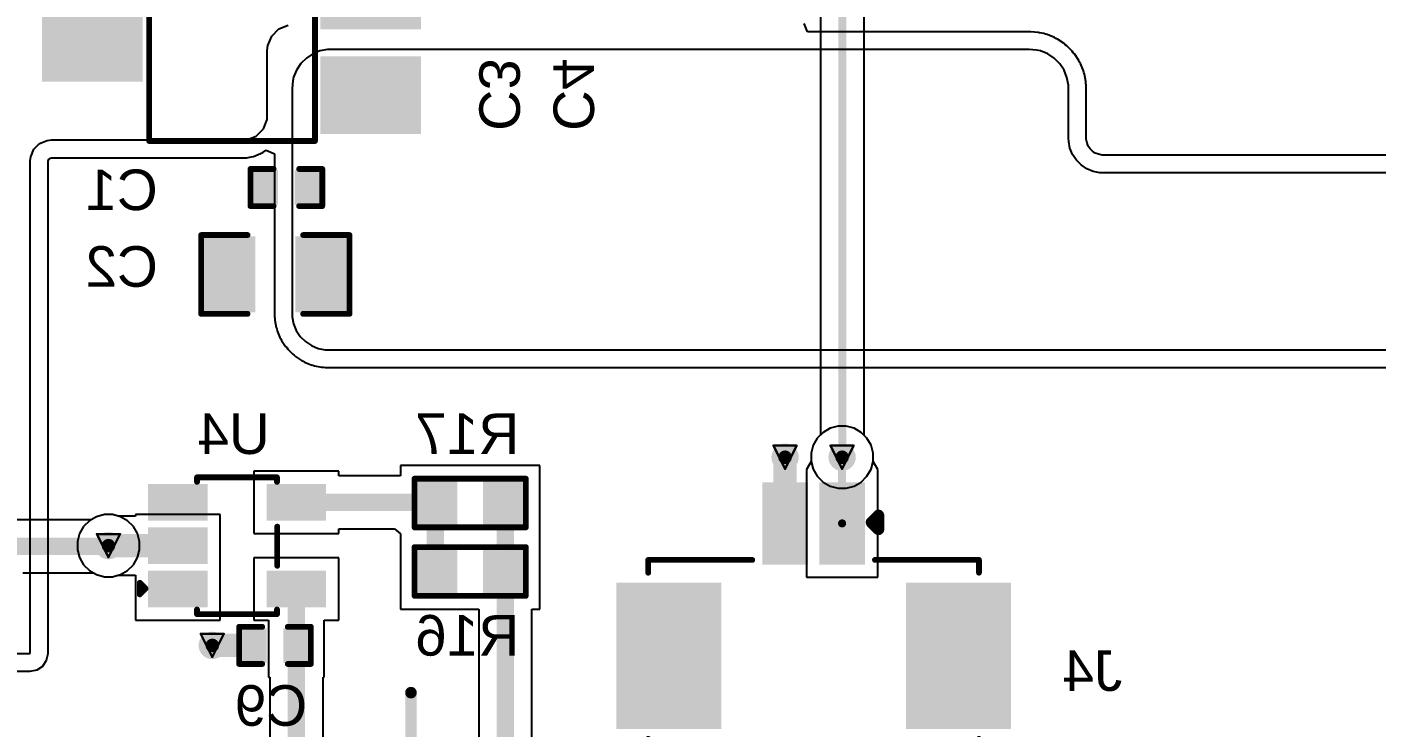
# Model space of a CAD drawing. Header units: inches. Extents: x -18 to 217, y -14 to 159.
# Drawn here: x 27.39 to 56.96, y 45.71 to 61.05 of the extents above; entities that cross this region are included whole.
import ezdxf

# ---------------------------------------------------------------- set-up
doc = ezdxf.new("R2010")
doc.units = ezdxf.units.IN
for name, color, linetype in [('Bottom Layer', 5, 'Continuous'), ('Bottom Overlay', 54, 'Continuous'), ('Bottom Paste', 16, 'Continuous'), ('Bottom Solder', 6, 'Continuous'), ('Dimension', 6, 'Continuous'), ('Drill Drawing', 1, 'Continuous'), ('Top Layer', 1, 'Continuous'), ('Via Holes', 16, 'Continuous')]:
    doc.layers.add(name, color=color, linetype=linetype)
doc.styles.add('Arial', font='', dxfattribs={"height": 0.2})
doc.styles.get('Arial').set_extended_font_data('Arial')

# ---------------------------------------------------------------- blocks, each defined once
blk = doc.blocks.new('0532610271_B_28')
at = {"layer": 'Bottom Layer'}
for points in [[(-4.2249979, 2.94999918), (-2.12499702, 2.94999918), (-2.12499702, -0.0499999), (-4.2249979, -0.0499999)], [(2.1250021, 2.94999918), (4.22500298, 2.94999918), (4.22500298, -0.0499999), (2.1250021, -0.0499999)], [(-1.02499795, -0.64999997), (-0.22499701, -0.64999997), (-0.22499701, -2.24999931), (-1.02499795, -2.24999931)], [(0.22500209, -0.64999997), (1.02500303, -0.64999997), (1.02500303, -2.24999931), (0.22500209, -2.24999931)]]:
    blk.add_hatch(color=5, dxfattribs=at).paths.add_polyline_path(points)
at = {"layer": 'Bottom Paste'}
for points in [[(-4.2249979, 2.94999918), (-2.12499702, 2.94999918), (-2.12499702, -0.0499999), (-4.2249979, -0.0499999)], [(2.1250021, 2.94999918), (4.22500298, 2.94999918), (4.22500298, -0.0499999), (2.1250021, -0.0499999)], [(-1.02499795, -0.64999997), (-0.22499701, -0.64999997), (-0.22499701, -2.24999931), (-1.02499795, -2.24999931)], [(0.22500209, -0.64999997), (1.02500303, -0.64999997), (1.02500303, -2.24999931), (0.22500209, -2.24999931)]]:
    blk.add_hatch(color=16, dxfattribs=at).paths.add_polyline_path(points)
at = {"layer": 'Bottom Solder'}
for points in [[(-4.326597899999999, 3.05159918), (-2.02339702, 3.05159918), (-2.02339702, -0.1515999), (-4.326597899999999, -0.1515999)], [(2.0234021, 3.05159918), (4.32660298, 3.05159918), (4.32660298, -0.1515999), (2.0234021, -0.1515999)], [(-1.12659795, -0.54839997), (-0.12339701, -0.54839997), (-0.12339701, -2.35159931), (-1.12659795, -2.35159931)], [(0.12340209, -0.54839997), (1.12660303, -0.54839997), (1.12660303, -2.35159931), (0.12340209, -2.35159931)]]:
    blk.add_hatch(color=6, dxfattribs=at).paths.add_polyline_path(points)
at = {"layer": 'Bottom Overlay'}
for points, const_width in [([(-3.62499656, 3.55000052), (-3.62499656, 3.27000108)], 0.127), ([(3.62500164, 3.55000052), (-3.62499656, 3.55000052)], 0.127), ([(3.62500164, 3.55000052), (3.62500164, 3.27000108)], 0.127), ([(-3.62499656, -0.36999926), (-3.62499656, -0.6499986999999999)], 0.127), ([(-1.34499858, -0.6499986999999999), (-3.62499656, -0.6499986999999999)], 0.127), ([(3.62500164, -0.6499986999999999), (1.34500366, -0.6499986999999999)], 0.127), ([(3.62500164, -0.36999926), (3.62500164, -0.6499986999999999)], 0.127), ([(-1.4224, -1.3208), (-1.4224, -1.6256)], 0.254), ([(-1.27, -1.4732), (-1.4224, -1.3208)], 0.254), ([(-1.27, -1.4732), (-1.4224, -1.6256)], 0.254)]:
    blk.add_lwpolyline(points, dxfattribs=dict(at, const_width=const_width))
for points, const_width in [([(-3.65674656, 3.55000052, 1), (-3.593246559999999, 3.55000052, 1)], 0.0635), ([(-3.65674656, 3.55000052, 1), (-3.593246559999999, 3.55000052, 1)], 0.0635), ([(3.59325164, 3.55000052, 1), (3.65675164, 3.55000052, 1)], 0.0635), ([(3.59325164, 3.55000052, 1), (3.65675164, 3.55000052, 1)], 0.0635), ([(-3.65674656, 3.27000108, 1), (-3.593246559999999, 3.27000108, 1)], 0.0635), ([(3.59325164, 3.27000108, 1), (3.65675164, 3.27000108, 1)], 0.0635), ([(-3.65674656, -0.36999926, 1), (-3.593246559999999, -0.36999926, 1)], 0.0635), ([(-3.65674656, -0.6499986999999999, 1), (-3.593246559999999, -0.6499986999999999, 1)], 0.0635), ([(-3.65674656, -0.6499986999999999, 1), (-3.593246559999999, -0.6499986999999999, 1)], 0.0635), ([(-1.37674858, -0.6499986999999999, 1), (-1.31324858, -0.6499986999999999, 1)], 0.0635), ([(1.31325366, -0.6499986999999999, 1), (1.37675366, -0.6499986999999999, 1)], 0.0635), ([(3.59325164, -0.36999926, 1), (3.65675164, -0.36999926, 1)], 0.0635), ([(3.59325164, -0.6499986999999999, 1), (3.65675164, -0.6499986999999999, 1)], 0.0635), ([(3.59325164, -0.6499986999999999, 1), (3.65675164, -0.6499986999999999, 1)], 0.0635), ([(-1.4859, -1.3208, 1), (-1.3589, -1.3208, 1)], 0.127), ([(-1.4859, -1.3208, 1), (-1.3589, -1.3208, 1)], 0.127), ([(-1.3335, -1.4732, 1), (-1.2065, -1.4732, 1)], 0.127), ([(-1.3335, -1.4732, 1), (-1.2065, -1.4732, 1)], 0.127), ([(-1.4859, -1.6256, 1), (-1.3589, -1.6256, 1)], 0.127), ([(-1.4859, -1.6256, 1), (-1.3589, -1.6256, 1)], 0.127)]:
    blk.add_lwpolyline(points, format="xyb", close=True, dxfattribs=dict(at, const_width=const_width))
blk = doc.blocks.new('SOT_23_5_B_49')
at = {"layer": 'Bottom Layer'}
for points in [[(-1.85000011, 1.2499975), (-0.74999977, 1.2499975), (-0.74999977, 0.6499986999999999), (-1.85000011, 0.6499986999999999)], [(0.7500150099999999, 1.25000004), (1.85001535, 1.25000004), (1.85001535, 0.65000124), (0.7500150099999999, 0.65000124)], [(-1.84999503, 0.2999994), (-0.74999469, 0.2999994), (-0.74999469, -0.2999994), (-1.84999503, -0.2999994)], [(-1.84999503, -0.65000378), (-0.74999469, -0.65000378), (-0.74999469, -1.25000258), (-1.84999503, -1.25000258)], [(0.74999977, -0.65000378), (1.85000011, -0.65000378), (1.85000011, -1.25000258), (0.74999977, -1.25000258)]]:
    blk.add_hatch(color=5, dxfattribs=at).paths.add_polyline_path(points)
at = {"layer": 'Bottom Paste'}
for points in [[(-1.85000011, 1.2499975), (-0.74999977, 1.2499975), (-0.74999977, 0.6499986999999999), (-1.85000011, 0.6499986999999999)], [(0.7500150099999999, 1.25000004), (1.85001535, 1.25000004), (1.85001535, 0.65000124), (0.7500150099999999, 0.65000124)], [(-1.84999503, 0.2999994), (-0.74999469, 0.2999994), (-0.74999469, -0.2999994), (-1.84999503, -0.2999994)], [(-1.84999503, -0.65000378), (-0.74999469, -0.65000378), (-0.74999469, -1.25000258), (-1.84999503, -1.25000258)], [(0.74999977, -0.65000378), (1.85000011, -0.65000378), (1.85000011, -1.25000258), (0.74999977, -1.25000258)]]:
    blk.add_hatch(color=16, dxfattribs=at).paths.add_polyline_path(points)
at = {"layer": 'Bottom Solder'}
for points in [[(-1.95160011, 1.3515975), (-0.6483997699999999, 1.3515975), (-0.6483997699999999, 0.5483986999999999), (-1.95160011, 0.5483986999999999)], [(0.6484150099999999, 1.35160004), (1.95161535, 1.35160004), (1.95161535, 0.54840124), (0.6484150099999999, 0.54840124)], [(-1.95159503, 0.4015993999999999), (-0.6483946899999999, 0.4015993999999999), (-0.6483946899999999, -0.4015993999999999), (-1.95159503, -0.4015993999999999)], [(-1.95159503, -0.54840378), (-0.6483946899999999, -0.54840378), (-0.6483946899999999, -1.35160258), (-1.95159503, -1.35160258)], [(0.6483997699999999, -0.54840378), (1.95160011, -0.54840378), (1.95160011, -1.35160258), (0.6483997699999999, -1.35160258)]]:
    blk.add_hatch(color=6, dxfattribs=at).paths.add_polyline_path(points)
at = {"layer": 'Bottom Overlay', "const_width": 0.127}
for points in [[(-0.8790050999999999, 1.49859238), (0.8735974400000001, 1.4986)], [(-0.8790050999999999, 1.49859238), (-0.87899494, 1.39859258)], [(0.8735974400000001, 1.4986), (0.87360252, 1.39859766)], [(0.8800033199999999, 0.4179976399999999), (0.8800058599999999, -0.44001182)], [(-2.13359746, -1.06680762), (-2.13359238, -0.81280508)], [(-2.13359746, -1.06680762), (-2.00659492, -0.9397999999999999)], [(-2.13359238, -0.81280508), (-2.00659492, -0.9397999999999999)], [(-0.87900002, -1.49860762), (-0.87898986, -1.39860274)], [(-0.87900002, -1.49860762), (0.8735974400000001, -1.49861016)], [(0.8735974400000001, -1.49861016), (0.8736075999999999, -1.3986002)]]:
    blk.add_lwpolyline(points, dxfattribs=at)
at = {"layer": 'Bottom Overlay', "const_width": 0.0635}
for points in [[(-0.9107550999999999, 1.49859238, 1), (-0.8472550999999999, 1.49859238, 1)], [(-0.9107550999999999, 1.49859238, 1), (-0.8472550999999999, 1.49859238, 1)], [(0.84184744, 1.4986, 1), (0.9053474399999999, 1.4986, 1)], [(0.84184744, 1.4986, 1), (0.9053474399999999, 1.4986, 1)], [(-0.91074494, 1.39859258, 1), (-0.84724494, 1.39859258, 1)], [(0.84185252, 1.39859766, 1), (0.90535252, 1.39859766, 1)], [(0.8482533200000001, 0.4179976399999999, 1), (0.9117533199999999, 0.4179976399999999, 1)], [(0.84825586, -0.44001182, 1), (0.91175586, -0.44001182, 1)], [(-2.16534238, -0.81280508, 1), (-2.10184238, -0.81280508, 1)], [(-2.16534238, -0.81280508, 1), (-2.10184238, -0.81280508, 1)], [(-2.03834492, -0.9397999999999999, 1), (-1.97484492, -0.9397999999999999, 1)], [(-2.03834492, -0.9397999999999999, 1), (-1.97484492, -0.9397999999999999, 1)], [(-2.16534746, -1.06680762, 1), (-2.10184746, -1.06680762, 1)], [(-2.16534746, -1.06680762, 1), (-2.10184746, -1.06680762, 1)], [(-0.9107500199999999, -1.49860762, 1), (-0.8472500199999999, -1.49860762, 1)], [(-0.9107500199999999, -1.49860762, 1), (-0.8472500199999999, -1.49860762, 1)], [(-0.9107398600000001, -1.39860274, 1), (-0.84723986, -1.39860274, 1)], [(0.84184744, -1.49861016, 1), (0.9053474399999999, -1.49861016, 1)], [(0.84184744, -1.49861016, 1), (0.9053474399999999, -1.49861016, 1)], [(0.8418576, -1.3986002, 1), (0.9053576, -1.3986002, 1)]]:
    blk.add_lwpolyline(points, format="xyb", close=True, dxfattribs=at)
blk = doc.blocks.new('SOT__223_B_50')
at = {"layer": 'Bottom Layer'}
for points in [[(-3.04999771, 4.04999444), (-1.54999817, 4.04999444), (-1.54999817, 2.04999336), (-3.04999771, 2.04999336)], [(-0.75000485, 4.05001476), (0.74999469, 4.05001476), (0.74999469, 2.05001368), (-0.75000485, 2.05001368)], [(1.55000071, 4.0500046), (3.05000025, 4.0500046), (3.05000025, 2.05000352), (1.55000071, 2.05000352)], [(-1.90000255, -2.04999336), (1.89999747, -2.04999336), (1.89999747, -4.04999444), (-1.90000255, -4.04999444)]]:
    blk.add_hatch(color=5, dxfattribs=at).paths.add_polyline_path(points)
at = {"layer": 'Bottom Paste'}
for points in [[(-3.04999771, 4.04999444), (-1.54999817, 4.04999444), (-1.54999817, 2.04999336), (-3.04999771, 2.04999336)], [(-0.75000485, 4.05001476), (0.74999469, 4.05001476), (0.74999469, 2.05001368), (-0.75000485, 2.05001368)], [(1.55000071, 4.0500046), (3.05000025, 4.0500046), (3.05000025, 2.05000352), (1.55000071, 2.05000352)], [(-1.90000255, -2.04999336), (1.89999747, -2.04999336), (1.89999747, -4.04999444), (-1.90000255, -4.04999444)]]:
    blk.add_hatch(color=16, dxfattribs=at).paths.add_polyline_path(points)
at = {"layer": 'Bottom Solder'}
for points in [[(-3.15159771, 4.151594439999999), (-1.44839817, 4.151594439999999), (-1.44839817, 1.94839336), (-3.15159771, 1.94839336)], [(-0.85160485, 4.151614759999999), (0.8515946899999999, 4.151614759999999), (0.8515946899999999, 1.94841368), (-0.85160485, 1.94841368)], [(1.44840071, 4.1516046), (3.15160025, 4.1516046), (3.15160025, 1.94840352), (1.44840071, 1.94840352)], [(-2.00160255, -1.94839336), (2.00159747, -1.94839336), (2.00159747, -4.151594439999999), (-2.00160255, -4.151594439999999)]]:
    blk.add_hatch(color=6, dxfattribs=at).paths.add_polyline_path(points)
at = {"layer": 'Bottom Overlay'}
for points, const_width in [([(-3.35281778, 2.94639492), (-3.35280254, 3.20039238)], 0.1999996), ([(-3.22581016, 3.0734), (-3.35280254, 3.20039238)], 0.1999996), ([(-3.35281778, 2.94639492), (-3.22581016, 3.0734)], 0.1999996), ([(-3.30200508, -1.80340254), (-3.30200254, 1.82880254)], 0.127), ([(3.30199492, 1.82879492), (-3.30200254, 1.82880254)], 0.127), ([(3.302, -1.8034), (3.30199492, 1.82879492)], 0.127), ([(-3.30200508, -1.80340254), (3.302, -1.8034)], 0.127)]:
    blk.add_lwpolyline(points, dxfattribs=dict(at, const_width=const_width))
for points, const_width in [([(-3.402802439999999, 3.20039238, 1), (-3.30280264, 3.20039238, 1)], 0.0999998), ([(-3.402802439999999, 3.20039238, 1), (-3.30280264, 3.20039238, 1)], 0.0999998), ([(-3.40281768, 2.94639492, 1), (-3.30281788, 2.94639492, 1)], 0.0999998), ([(-3.40281768, 2.94639492, 1), (-3.30281788, 2.94639492, 1)], 0.0999998), ([(-3.27581006, 3.0734, 1), (-3.17581026, 3.0734, 1)], 0.0999998), ([(-3.27581006, 3.0734, 1), (-3.17581026, 3.0734, 1)], 0.0999998), ([(-3.33375254, 1.82880254, 1), (-3.27025254, 1.82880254, 1)], 0.0635), ([(-3.33375254, 1.82880254, 1), (-3.27025254, 1.82880254, 1)], 0.0635), ([(3.27024492, 1.82879492, 1), (3.33374492, 1.82879492, 1)], 0.0635), ([(3.27024492, 1.82879492, 1), (3.33374492, 1.82879492, 1)], 0.0635), ([(-3.33375508, -1.80340254, 1), (-3.27025508, -1.80340254, 1)], 0.0635), ([(-3.33375508, -1.80340254, 1), (-3.27025508, -1.80340254, 1)], 0.0635), ([(3.27025, -1.8034, 1), (3.33375, -1.8034, 1)], 0.0635), ([(3.27025, -1.8034, 1), (3.33375, -1.8034, 1)], 0.0635)]:
    blk.add_lwpolyline(points, format="xyb", close=True, dxfattribs=dict(at, const_width=const_width))
blk = doc.blocks.new('R___0603_B_54')
at = {"layer": 'Bottom Layer'}
for points in [[(-1.14299492, -0.4445), (-1.14299492, 0.4445), (-0.38099492, 0.4445), (-0.38099492, -0.4445)], [(0.38100254, -0.4445), (0.38100254, 0.4445), (1.14300254, 0.4445), (1.14300254, -0.4445)]]:
    blk.add_hatch(color=5, dxfattribs=at).paths.add_polyline_path(points)
at = {"layer": 'Bottom Paste'}
for points in [[(-1.14299492, -0.4445), (-1.14299492, 0.4445), (-0.38099492, 0.4445), (-0.38099492, -0.4445)], [(0.38100254, -0.4445), (0.38100254, 0.4445), (1.14300254, 0.4445), (1.14300254, -0.4445)]]:
    blk.add_hatch(color=16, dxfattribs=at).paths.add_polyline_path(points)
at = {"layer": 'Bottom Solder'}
for points in [[(-1.24459492, -0.5460999999999999), (-1.24459492, 0.5460999999999999), (-0.27939492, 0.5460999999999999), (-0.27939492, -0.5460999999999999)], [(0.27940254, -0.5460999999999999), (0.27940254, 0.5460999999999999), (1.24460254, 0.5460999999999999), (1.24460254, -0.5460999999999999)]]:
    blk.add_hatch(color=6, dxfattribs=at).paths.add_polyline_path(points)
at = {"layer": 'Bottom Overlay', "const_width": 0.127}
for points in [[(-1.21920254, 0.5333974599999999), (1.2192, 0.53340254)], [(-1.21920254, 0.5333974599999999), (-1.21919238, -0.5334)], [(1.2192, 0.53340254), (1.21920254, -0.53340254)], [(-1.21919238, -0.5334), (1.21920254, -0.53340254)]]:
    blk.add_lwpolyline(points, dxfattribs=at)
at = {"layer": 'Bottom Overlay', "const_width": 0.0635}
for points in [[(-1.25095254, 0.5333974599999999, 1), (-1.18745254, 0.5333974599999999, 1)], [(-1.25095254, 0.5333974599999999, 1), (-1.18745254, 0.5333974599999999, 1)], [(1.18745, 0.53340254, 1), (1.25095, 0.53340254, 1)], [(1.18745, 0.53340254, 1), (1.25095, 0.53340254, 1)], [(-1.25094238, -0.5334, 1), (-1.18744238, -0.5334, 1)], [(-1.25094238, -0.5334, 1), (-1.18744238, -0.5334, 1)], [(1.18745254, -0.53340254, 1), (1.25095254, -0.53340254, 1)], [(1.18745254, -0.53340254, 1), (1.25095254, -0.53340254, 1)]]:
    blk.add_lwpolyline(points, format="xyb", close=True, dxfattribs=at)
blk = doc.blocks.new('R___0603_B_55')
at = {"layer": 'Bottom Layer'}
for points in [[(-1.143, -0.4445), (-1.143, 0.4445), (-0.3809999999999999, 0.4445), (-0.3809999999999999, -0.4445)], [(0.38100254, -0.44450254), (0.38100254, 0.44449746), (1.14300254, 0.44449746), (1.14300254, -0.44450254)]]:
    blk.add_hatch(color=5, dxfattribs=at).paths.add_polyline_path(points)
at = {"layer": 'Bottom Paste'}
for points in [[(-1.143, -0.4445), (-1.143, 0.4445), (-0.3809999999999999, 0.4445), (-0.3809999999999999, -0.4445)], [(0.38100254, -0.44450254), (0.38100254, 0.44449746), (1.14300254, 0.44449746), (1.14300254, -0.44450254)]]:
    blk.add_hatch(color=16, dxfattribs=at).paths.add_polyline_path(points)
at = {"layer": 'Bottom Solder'}
for points in [[(-1.2446, -0.5460999999999999), (-1.2446, 0.5460999999999999), (-0.2794, 0.5460999999999999), (-0.2794, -0.5460999999999999)], [(0.27940254, -0.54610254), (0.27940254, 0.5460974599999999), (1.24460254, 0.5460974599999999), (1.24460254, -0.54610254)]]:
    blk.add_hatch(color=6, dxfattribs=at).paths.add_polyline_path(points)
at = {"layer": 'Bottom Overlay', "const_width": 0.127}
for points in [[(-1.21919492, 0.53340508), (1.21920254, 0.5333974599999999)], [(-1.21919492, -0.53340254), (-1.21919492, 0.53340508)], [(1.21920254, -0.53340254), (1.21920254, 0.5333974599999999)], [(-1.21919492, -0.53340254), (1.21920254, -0.53340254)]]:
    blk.add_lwpolyline(points, dxfattribs=at)
at = {"layer": 'Bottom Overlay', "const_width": 0.0635}
for points in [[(-1.25094492, 0.53340508, 1), (-1.18744492, 0.53340508, 1)], [(-1.25094492, 0.53340508, 1), (-1.18744492, 0.53340508, 1)], [(1.18745254, 0.5333974599999999, 1), (1.25095254, 0.5333974599999999, 1)], [(1.18745254, 0.5333974599999999, 1), (1.25095254, 0.5333974599999999, 1)], [(-1.25094492, -0.53340254, 1), (-1.18744492, -0.53340254, 1)], [(-1.25094492, -0.53340254, 1), (-1.18744492, -0.53340254, 1)], [(1.18745254, -0.53340254, 1), (1.25095254, -0.53340254, 1)], [(1.18745254, -0.53340254, 1), (1.25095254, -0.53340254, 1)]]:
    blk.add_lwpolyline(points, format="xyb", close=True, dxfattribs=at)
blk = doc.blocks.new('C___0402_B_85')
at = {"layer": 'Bottom Layer'}
for points in [[(-0.2412949199999999, 0.3175126999999999), (-0.2412949200000001, -0.3174873), (-0.69849492, -0.3174872999999999), (-0.69849492, 0.3175127)], [(0.69849492, 0.3175177799999999), (0.69849492, -0.31748222), (0.2412949199999999, -0.3174822199999999), (0.2412949200000001, 0.31751778)]]:
    blk.add_hatch(color=5, dxfattribs=at).paths.add_polyline_path(points)
at = {"layer": 'Bottom Paste'}
for points in [[(-0.2412949199999999, 0.3175126999999999), (-0.2412949200000001, -0.3174873), (-0.69849492, -0.3174872999999999), (-0.69849492, 0.3175127)], [(0.69849492, 0.3175177799999999), (0.69849492, -0.31748222), (0.2412949199999999, -0.3174822199999999), (0.2412949200000001, 0.31751778)]]:
    blk.add_hatch(color=16, dxfattribs=at).paths.add_polyline_path(points)
at = {"layer": 'Bottom Solder'}
for points in [[(-0.1812950399999999, 0.3775125799999999), (-0.18129504, -0.3774871800000001), (-0.7584947999999999, -0.3774871799999999), (-0.7584947999999999, 0.37751258)], [(0.7584947999999999, 0.3775176599999999), (0.7584947999999999, -0.3774821), (0.1812950399999999, -0.3774820999999999), (0.18129504, 0.3775176600000001)]]:
    blk.add_hatch(color=6, dxfattribs=at).paths.add_polyline_path(points)
at = {"layer": 'Bottom Overlay', "const_width": 0.127}
for points in [[(-0.78740762, 0.4064076199999999), (-0.27941524, 0.40641524)], [(-0.78740762, -0.4063873), (-0.78740762, 0.4064076199999999)], [(0.27940762, 0.4064076199999999), (0.78739746, 0.40641016)], [(0.78737968, -0.40639746), (0.78739746, 0.40641016)], [(-0.78740762, -0.4063873), (-0.27941016, -0.40639746)], [(0.27938984, -0.40638476), (0.78737968, -0.40639746)]]:
    blk.add_lwpolyline(points, dxfattribs=at)
at = {"layer": 'Bottom Overlay', "const_width": 0.0635}
for points in [[(-0.81915762, 0.4064076199999999, 1), (-0.7556576199999999, 0.4064076199999999, 1)], [(-0.81915762, 0.4064076199999999, 1), (-0.7556576199999999, 0.4064076199999999, 1)], [(-0.31116524, 0.40641524, 1), (-0.24766524, 0.40641524, 1)], [(0.24765762, 0.4064076199999999, 1), (0.31115762, 0.4064076199999999, 1)], [(0.7556474599999999, 0.40641016, 1), (0.8191474599999999, 0.40641016, 1)], [(0.7556474599999999, 0.40641016, 1), (0.8191474599999999, 0.40641016, 1)], [(-0.81915762, -0.4063873, 1), (-0.7556576199999999, -0.4063873, 1)], [(-0.81915762, -0.4063873, 1), (-0.7556576199999999, -0.4063873, 1)], [(-0.31116016, -0.40639746, 1), (-0.24766016, -0.40639746, 1)], [(0.24763984, -0.40638476, 1), (0.3111398399999999, -0.40638476, 1)], [(0.75562968, -0.40639746, 1), (0.81912968, -0.40639746, 1)], [(0.75562968, -0.40639746, 1), (0.81912968, -0.40639746, 1)]]:
    blk.add_lwpolyline(points, format="xyb", close=True, dxfattribs=at)
blk = doc.blocks.new('C___0805_B_92')
at = {"layer": 'Bottom Layer'}
for points in [[(-1.52402794, 0.76201016), (-0.50802794, 0.76201016), (-0.50802794, -0.76198984), (-1.52402794, -0.76198984)], [(0.50799492, 0.7619999999999999), (1.52399492, 0.7619999999999999), (1.52399492, -0.7619999999999999), (0.50799492, -0.7619999999999999)]]:
    blk.add_hatch(color=5, dxfattribs=at).paths.add_polyline_path(points)
at = {"layer": 'Bottom Paste'}
for points in [[(-1.52402794, 0.76201016), (-0.50802794, 0.76201016), (-0.50802794, -0.76198984), (-1.52402794, -0.76198984)], [(0.50799492, 0.7619999999999999), (1.52399492, 0.7619999999999999), (1.52399492, -0.7619999999999999), (0.50799492, -0.7619999999999999)]]:
    blk.add_hatch(color=16, dxfattribs=at).paths.add_polyline_path(points)
at = {"layer": 'Bottom Solder'}
for points in [[(-1.5940278, 0.83201002), (-0.4380280799999999, 0.83201002), (-0.4380280799999999, -0.8319896999999999), (-1.5940278, -0.8319896999999999)], [(0.4379950599999999, 0.8319998599999999), (1.59399478, 0.8319998599999999), (1.59399478, -0.8319998599999999), (0.4379950599999999, -0.8319998599999999)]]:
    blk.add_hatch(color=6, dxfattribs=at).paths.add_polyline_path(points)
at = {"layer": 'Bottom Overlay', "const_width": 0.127}
for points in [[(-1.62560762, -0.8636), (-1.62560254, 0.86360508)], [(-1.62560254, 0.86360508), (-0.6096025399999999, 0.8636025399999999)], [(0.60958222, 0.8636025399999999), (1.62558984, 0.8635898399999999)], [(1.62558222, -0.86361778), (1.62558984, 0.8635898399999999)], [(-1.62560762, -0.8636), (-0.6096254, -0.8635822200000001)], [(0.6095898399999999, -0.8636101599999999), (1.62558222, -0.86361778)]]:
    blk.add_lwpolyline(points, dxfattribs=at)
at = {"layer": 'Bottom Overlay', "const_width": 0.0635}
for points in [[(-1.65735254, 0.86360508, 1), (-1.59385254, 0.86360508, 1)], [(-1.65735254, 0.86360508, 1), (-1.59385254, 0.86360508, 1)], [(-0.64135254, 0.8636025399999999, 1), (-0.57785254, 0.8636025399999999, 1)], [(0.57783222, 0.8636025399999999, 1), (0.6413322199999999, 0.8636025399999999, 1)], [(1.59383984, 0.8635898399999999, 1), (1.65733984, 0.8635898399999999, 1)], [(1.59383984, 0.8635898399999999, 1), (1.65733984, 0.8635898399999999, 1)], [(-1.65735762, -0.8636, 1), (-1.59385762, -0.8636, 1)], [(-1.65735762, -0.8636, 1), (-1.59385762, -0.8636, 1)], [(-0.6413753999999999, -0.8635822200000001, 1), (-0.5778753999999999, -0.8635822200000001, 1)], [(0.5778398399999999, -0.8636101599999999, 1), (0.64133984, -0.8636101599999999, 1)], [(1.59383222, -0.86361778, 1), (1.65733222, -0.86361778, 1)], [(1.59383222, -0.86361778, 1), (1.65733222, -0.86361778, 1)]]:
    blk.add_lwpolyline(points, format="xyb", close=True, dxfattribs=at)
blk = doc.blocks.new('C___0402_B_93')
at = {"layer": 'Bottom Layer'}
for points in [[(-0.2413203199999999, 0.3175126999999999), (-0.2413203200000001, -0.3174873), (-0.69852032, -0.3174872999999999), (-0.69852032, 0.3175127)], [(0.6984872999999999, 0.3175025399999999), (0.6984872999999999, -0.31749746), (0.2412872999999999, -0.31749746), (0.2412873000000001, 0.3175025400000001)]]:
    blk.add_hatch(color=5, dxfattribs=at).paths.add_polyline_path(points)
at = {"layer": 'Bottom Paste'}
for points in [[(-0.2413203199999999, 0.3175126999999999), (-0.2413203200000001, -0.3174873), (-0.69852032, -0.3174872999999999), (-0.69852032, 0.3175127)], [(0.6984872999999999, 0.3175025399999999), (0.6984872999999999, -0.31749746), (0.2412872999999999, -0.31749746), (0.2412873000000001, 0.3175025400000001)]]:
    blk.add_hatch(color=16, dxfattribs=at).paths.add_polyline_path(points)
at = {"layer": 'Bottom Solder'}
for points in [[(-0.1813204399999999, 0.3775125799999999), (-0.1813204400000001, -0.3774871800000001), (-0.7585202, -0.3774871799999999), (-0.7585202, 0.37751258)], [(0.75848718, 0.3775024199999999), (0.75848718, -0.3774973400000001), (0.1812874199999999, -0.3774973399999999), (0.1812874200000001, 0.3775024200000001)]]:
    blk.add_hatch(color=6, dxfattribs=at).paths.add_polyline_path(points)
at = {"layer": 'Bottom Overlay', "const_width": 0.127}
for points in [[(-0.78740762, 0.4064), (-0.2794127, 0.40641778)], [(-0.78740762, 0.4064), (-0.7874050799999999, -0.40639746)], [(0.2793873, 0.40640508), (0.78739492, 0.4064)], [(0.78739492, 0.4064), (0.78739746, -0.40639746)], [(-0.7874050799999999, -0.40639746), (-0.27940254, -0.4064)], [(0.2793746, -0.40641524), (0.78739746, -0.40639746)]]:
    blk.add_lwpolyline(points, dxfattribs=at)
at = {"layer": 'Bottom Overlay', "const_width": 0.0635}
for points in [[(-0.81915762, 0.4064, 1), (-0.7556576199999999, 0.4064, 1)], [(-0.81915762, 0.4064, 1), (-0.7556576199999999, 0.4064, 1)], [(-0.3111627, 0.40641778, 1), (-0.2476627, 0.40641778, 1)], [(0.2476373, 0.40640508, 1), (0.3111373, 0.40640508, 1)], [(0.7556449199999999, 0.4064, 1), (0.81914492, 0.4064, 1)], [(0.7556449199999999, 0.4064, 1), (0.81914492, 0.4064, 1)], [(-0.8191550799999999, -0.40639746, 1), (-0.75565508, -0.40639746, 1)], [(-0.8191550799999999, -0.40639746, 1), (-0.75565508, -0.40639746, 1)], [(-0.31115254, -0.4064, 1), (-0.24765254, -0.4064, 1)], [(0.2476246, -0.40641524, 1), (0.3111246, -0.40641524, 1)], [(0.7556474599999999, -0.40639746, 1), (0.8191474599999999, -0.40639746, 1)], [(0.7556474599999999, -0.40639746, 1), (0.8191474599999999, -0.40639746, 1)]]:
    blk.add_lwpolyline(points, format="xyb", close=True, dxfattribs=at)

msp = doc.modelspace()

# ---------------------------------------------------------------- hatches: boundary and pattern name
at = {"layer": 'Bottom Layer'}
h = msp.add_hatch(color=5, dxfattribs=at)
edge = h.paths.add_edge_path()
edge.add_arc((44.01100418, 51.62499962), 0.2999994, 0, 360)
h = msp.add_hatch(color=5, dxfattribs=at)
edge = h.paths.add_edge_path()
edge.add_arc((45.26099914, 51.62499962), 0.2999994, 0, 360)
h = msp.add_hatch(color=5, dxfattribs=at)
edge = h.paths.add_edge_path()
edge.add_arc((29.17965969999999, 49.68828772), 0.2999994, 0, 360)
h = msp.add_hatch(color=5, dxfattribs=at)
edge = h.paths.add_edge_path()
edge.add_arc((31.45467928, 47.50199033999999), 0.2999994, 0, 360)
at = {"layer": 'Top Layer'}
h = msp.add_hatch(color=1, dxfattribs=at)
edge = h.paths.add_edge_path()
edge.add_arc((44.01100418, 51.62499962), 0.2999994, 0, 360)
h = msp.add_hatch(color=1, dxfattribs=at)
edge = h.paths.add_edge_path()
edge.add_arc((45.26099914, 51.62499962), 0.2999994, 0, 360)
h = msp.add_hatch(color=1, dxfattribs=at)
edge = h.paths.add_edge_path()
edge.add_arc((29.17965969999999, 49.68828772), 0.2999994, 0, 360)
h = msp.add_hatch(color=1, dxfattribs=at)
edge = h.paths.add_edge_path()
edge.add_arc((31.45467928, 47.50199033999999), 0.2999994, 0, 360)
at = {"layer": 'Via Holes'}
h = msp.add_hatch(color=7, dxfattribs=at)
edge = h.paths.add_edge_path()
edge.add_arc((44.01100418, 51.62499962), 0.1499997, 0, 360)
h = msp.add_hatch(color=7, dxfattribs=at)
edge = h.paths.add_edge_path()
edge.add_arc((45.26099914, 51.62499962), 0.1499997, 0, 360)
h = msp.add_hatch(color=7, dxfattribs=at)
edge = h.paths.add_edge_path()
edge.add_arc((29.17965969999999, 49.68828772), 0.1499997, 0, 360)
h = msp.add_hatch(color=7, dxfattribs=at)
edge = h.paths.add_edge_path()
edge.add_arc((31.45467928, 47.50199033999999), 0.1499997, 0, 360)

# ---------------------------------------------------------------- linework, layer by layer
at = {"layer": 'Bottom Layer'}
for p, q in [((32.75714048, 60.85243354), (32.91450618, 61.00980686)), ((32.91450618, 61.00980686), (33.12012426, 61.0949629)), ((44.50016753999999, 60.9483668), (44.42652024, 61.12616933999999)), ((49.3580801, 60.9483668), (44.50016753999999, 60.9483668)), ((49.37645954, 60.94471174), (49.3580801, 60.9483668)), ((49.39510568, 60.94659896), (49.37645954, 60.94471174)), ((49.55958084, 60.93085095999999), (49.39510568, 60.94659896)), ((49.5785394, 60.92515628), (49.55958084, 60.93085095999999)), ((49.5983387, 60.92515628), (49.5785394, 60.92515628)), ((49.68643606, 60.90763282), (49.5983387, 60.92515628)), ((32.66105482, 60.53553298), (32.6719946, 60.64681292)), ((32.6719946, 60.64681292), (32.75714048, 60.85243354)), ((49.72178524, 60.89299225999999), (49.68643606, 60.90763282)), ((49.7593112, 60.8855272), (49.72178524, 60.89299225999999)), ((49.91689787999999, 60.82025428), (49.7593112, 60.8855272)), ((49.94871392, 60.79899448), (49.91689787999999, 60.82025428)), ((49.98405801999999, 60.78435645999999), (49.94871392, 60.79899448)), ((50.125884, 60.68959413999999), (49.98405801999999, 60.78435645999999)), ((50.15294007999999, 60.66253806), (50.125884, 60.68959413999999)), ((50.18475103999999, 60.64128333999999), (50.15294007999999, 60.66253806)), ((50.30536294, 60.52067651999999), (50.18475103999999, 60.64128333999999)), ((32.6610472, 59.13731377999999), (32.66105482, 60.53553298)), ((33.51703736, 60.36837303999999), (33.39752782, 60.24886349999999)), ((33.65756793999999, 60.46226922), (33.51703736, 60.36837303999999)), ((33.81371698, 60.5269427), (33.65756793999999, 60.46226922)), ((33.97948246, 60.55990936), (33.81371698, 60.5269427)), ((34.06398826, 60.55990428), (33.97948246, 60.55990936)), ((49.3580801, 60.55990174), (34.06398826, 60.55990428)), ((49.52255526, 60.54415374), (49.3580801, 60.55990174)), ((49.61065515999999, 60.52663027999999), (49.52255526, 60.54415374)), ((49.76824184, 60.46135736), (49.61065515999999, 60.52663027999999)), ((49.91006781999999, 60.36659504), (49.76824184, 60.46135736)), ((50.03067971999999, 60.24598568), (49.91006781999999, 60.36659504)), ((50.32662274, 60.48886047999999), (50.30536294, 60.52067651999999)), ((50.35367627999999, 60.46180694), (50.32662274, 60.48886047999999)), ((50.44844114, 60.31998349999999), (50.35367627999999, 60.46180694)), ((33.30363164, 60.10833292), (33.23895816, 59.95218388)), ((33.39752782, 60.24886349999999), (33.30363164, 60.10833292)), ((50.12544458, 60.10416223999999), (50.03067971999999, 60.24598568)), ((50.19072004, 59.94657556), (50.12544458, 60.10416223999999)), ((50.46308424, 60.28463432), (50.44844114, 60.31998349999999)), ((50.48433896, 60.25282335999999), (50.46308424, 60.28463432)), ((50.54961442, 60.09523668), (50.48433896, 60.25282335999999)), ((50.55707948, 60.05770564), (50.54961442, 60.09523668)), ((50.57172004, 60.02236154), (50.55707948, 60.05770564)), ((33.2231365, 59.87261583999999), (33.20599911999999, 59.70190751999999)), ((33.23895816, 59.95218388), (33.2231365, 59.87261583999999)), ((50.22399658, 59.77928354), (50.19072004, 59.94657556)), ((50.22399403999999, 59.69399796), (50.22399658, 59.77928354)), ((50.60499657999999, 59.85506951999999), (50.57172004, 60.02236154)), ((50.60499657999999, 59.81680695999999), (50.60499657999999, 59.85506951999999)), ((50.61246164, 59.77927084), (50.60499657999999, 59.81680695999999)), ((50.6124591, 59.6939878), (50.61246164, 59.77927084)), ((33.20599911999999, 59.70190751999999), (33.20599911999999, 54.70150604)), ((50.22399911999999, 58.61800315999999), (50.22399403999999, 59.69399796)), ((50.61246418, 58.62753577999999), (50.6124591, 59.6939878)), ((32.57566764, 58.81955978), (32.66105736, 59.02573158)), ((32.66104212, 59.13731124), (32.6610472, 59.13731377999999)), ((32.66105736, 59.02573158), (32.66104212, 59.13731124)), ((27.66877118, 58.49935468), (27.83359432, 58.56761718)), ((27.83359432, 58.56761718), (27.92279658, 58.57639287999999)), ((27.92279658, 58.57639287999999), (27.92279912, 58.57639795999999)), ((27.92279912, 58.57639795999999), (32.10011614, 58.57640049999999)), ((32.10011614, 58.57640049999999), (32.2116958, 58.57638272)), ((32.2116958, 58.57638272), (32.41787014, 58.66176482)), ((32.41787014, 58.66176482), (32.57566764, 58.81955978)), ((50.22766687999999, 58.54330176), (50.22399911999999, 58.61800315999999)), ((50.61425996, 58.59097501999999), (50.61246418, 58.62753577999999)), ((50.63034324, 58.51010396), (50.61425996, 58.59097501999999)), ((27.47436974, 58.20837735999999), (27.54262461999999, 58.37320558)), ((27.54262461999999, 58.37320558), (27.66877118, 58.49935468)), ((32.36032898, 58.21747563999999), (32.56650332, 58.30285773999999)), ((32.56650332, 58.30285773999999), (32.5665211, 58.30287043999999)), ((32.5665211, 58.30287043999999), (32.56652618, 58.30287043999999)), ((32.56652618, 58.30287043999999), (32.63973405999999, 58.35178068)), ((32.63973405999999, 58.35178068), (32.80663746, 58.28295684)), ((32.80663746, 58.28295684), (32.81753406, 58.27301273999999)), ((32.81753406, 58.27301273999999), (32.81753406, 54.70150604)), ((50.25680576, 58.39679456), (50.22766687999999, 58.54330176)), ((50.313971, 58.25878873999999), (50.25680576, 58.39679456)), ((50.39696042, 58.13458528), (50.313971, 58.25878873999999)), ((50.65822481999999, 58.44279141999999), (50.63034324, 58.51010396)), ((50.69869972, 58.3822175), (50.65822481999999, 58.44279141999999)), ((50.75021599999999, 58.33070121999999), (50.69869972, 58.3822175)), ((50.81079246, 58.29022632), (50.75021599999999, 58.33070121999999)), ((50.87811262, 58.26234473999999), (50.81079246, 58.29022632)), ((50.95896843999999, 58.24626146), (50.87811262, 58.26234473999999)), ((27.46558388, 47.32419796), (27.46559912, 58.11917509999999)), ((27.46559912, 58.11917509999999), (27.47436974, 58.20837735999999)), ((27.85404894, 47.32419796), (27.85406418, 58.10012509999999)), ((27.85406418, 58.10012509999999), (27.85533164, 58.11300543999999)), ((27.85533164, 58.11300543999999), (27.87196356, 58.15317553999999)), ((27.87196356, 58.15317553999999), (27.88881392, 58.17002336)), ((27.88881392, 58.17002336), (27.92898656, 58.1866629)), ((27.92898656, 58.1866629), (27.94190499999999, 58.18793289999999)), ((27.94190499999999, 58.18793289999999), (32.10005518, 58.18793544)), ((32.10005518, 58.18793544), (32.21163484, 58.18791766)), ((32.21163484, 58.18791766), (32.21165262, 58.18792019999999)), ((32.21165262, 58.18792019999999), (32.21166786, 58.18791766)), ((32.21166786, 58.18791766), (32.30769764, 58.20701084)), ((32.30769764, 58.20701084), (32.36029596, 58.21746547999999)), ((32.36029596, 58.21746547999999), (32.36030358, 58.21747056)), ((32.36030358, 58.21747056), (32.36032898, 58.21747563999999)), ((50.50258631999999, 58.02895938), (50.39696042, 58.13458528)), ((50.62678978, 57.94596995999999), (50.50258631999999, 58.02895938)), ((50.99550888, 58.24446822), (50.95896843999999, 58.24626146)), ((76.74649624, 58.24446822), (50.99550888, 58.24446822)), ((50.76479559999999, 57.8888098), (50.62678978, 57.94596995999999)), ((50.9113028, 57.85966838), (50.76479559999999, 57.8888098)), ((50.98599404, 57.85600316), (50.9113028, 57.85966838)), ((76.74649624, 57.85600316), (50.98599404, 57.85600316)), ((32.81753406, 54.70150604), (32.82499658, 54.66398769999999)), ((32.82499658, 54.66398769999999), (32.82499658, 54.62572514)), ((32.82499658, 54.62572514), (32.85579408, 54.47088673999999)), ((32.85579408, 54.47088673999999), (32.87043718, 54.43553248)), ((32.87043718, 54.43553248), (32.87790224, 54.39800906)), ((33.20599911999999, 54.70150604), (33.23679662, 54.54666764)), ((33.23679662, 54.54666764), (33.29721052, 54.40081576)), ((32.87790224, 54.39800906), (32.93831614, 54.25215717999999)), ((32.93831614, 54.25215717999999), (32.95957086, 54.22034875999999)), ((32.95957086, 54.22034875999999), (32.97421396, 54.1849945)), ((32.97421396, 54.1849945), (33.0619227, 54.05372984)), ((33.29721052, 54.40081576), (33.38491926, 54.26955109999999)), ((33.38491926, 54.26955109999999), (33.49654972, 54.15792064)), ((33.49654972, 54.15792064), (33.62781438, 54.0702119)), ((33.0619227, 54.05372984), (33.08898132, 54.02667375999999)), ((33.08898132, 54.02667375999999), (33.11023349999999, 53.99486534)), ((33.11023349999999, 53.99486534), (33.22186396, 53.88323488)), ((33.22186396, 53.88323488), (33.25367238, 53.86198269999999)), ((33.25367238, 53.86198269999999), (33.28072846, 53.83492408)), ((33.28072846, 53.83492408), (33.41199312, 53.74721534)), ((33.62781438, 54.0702119), (33.77366626, 54.009798)), ((33.77366626, 54.009798), (33.92850466, 53.97900049999999)), ((33.92850466, 53.97900049999999), (34.00744023999999, 53.97900049999999)), ((34.00744023999999, 53.97900049999999), (74.3204, 53.97899795999999)), ((33.41199312, 53.74721534), (33.44734738, 53.73257224)), ((33.44734738, 53.73257224), (33.47915579999999, 53.71131752)), ((33.47915579999999, 53.71131752), (33.62500768, 53.65090361999999)), ((33.62500768, 53.65090361999999), (33.6625311, 53.64343855999999)), ((33.6625311, 53.64343855999999), (33.69788536, 53.62879546)), ((33.69788536, 53.62879546), (33.85272376, 53.59799795999999)), ((33.85272376, 53.59799795999999), (33.89098632, 53.59799795999999)), ((33.89098632, 53.59799795999999), (33.92850466, 53.59053544)), ((33.92850466, 53.59053544), (34.00744023999999, 53.59053544)), ((34.00744023999999, 53.59053544), (74.3204, 53.59053289999999)), ((44.84285418, 52.1699363), (44.71606246, 52.04314458)), ((44.99814215999999, 52.25959068), (44.84285418, 52.1699363)), ((45.17134476, 52.30599901999999), (44.99814215999999, 52.25959068)), ((45.35065351999999, 52.30599901999999), (45.17134476, 52.30599901999999)), ((45.52385612, 52.25959068), (45.35065351999999, 52.30599901999999)), ((45.67914409999999, 52.1699363), (45.52385612, 52.25959068)), ((45.80593581999999, 52.04314458), (45.67914409999999, 52.1699363)), ((44.62640808, 51.88785659999999), (44.57999974, 51.714654)), ((44.71606246, 52.04314458), (44.62640808, 51.88785659999999)), ((45.89559019999999, 51.88785659999999), (45.80593581999999, 52.04314458)), ((45.94199854, 51.714654), (45.89559019999999, 51.88785659999999)), ((44.58041376, 51.53380092), (44.48000248, 51.35599584)), ((44.57999974, 51.714654), (44.57999974, 51.53534524)), ((44.57999974, 51.53534524), (44.58041376, 51.53380092)), ((45.94158452, 51.53380092), (45.94199854, 51.53534524)), ((46.04200596, 51.35599584), (45.94158452, 51.53380092)), ((45.94199854, 51.53534524), (45.94199854, 51.714654)), ((34.23063766, 51.31740054), (32.36863985999999, 51.31740054)), ((32.36863985999999, 51.31740054), (32.36863985999999, 49.95540174)), ((34.23063766, 51.21910507999999), (34.23063766, 51.31740054)), ((35.58408173999999, 51.21910507999999), (34.23063766, 51.21910507999999)), ((38.6320792, 51.44740789999999), (35.58408173999999, 51.44740789999999)), ((35.58408173999999, 51.44740789999999), (35.58408173999999, 51.21910507999999)), ((38.6320792, 49.7964079), (38.6320792, 51.44740789999999)), ((44.48000248, 51.35599584), (44.48000502, 51.35599584)), ((44.48000502, 51.35599584), (44.48000502, 48.99400158)), ((46.04200342, 48.99400158), (46.04200342, 51.35599584)), ((46.04200342, 51.35599584), (46.04200596, 51.35599584)), ((28.91680272, 50.32287878), (28.76151474, 50.2332244)), ((29.09000532, 50.36928712), (28.91680272, 50.32287878)), ((29.26931408, 50.36928712), (29.09000532, 50.36928712)), ((29.40160236, 50.33384141999999), (29.26931408, 50.36928712)), ((29.76862982, 50.33384141999999), (29.40160236, 50.33384141999999)), ((31.63062762, 50.3673999), (29.76862982, 50.3673999)), ((29.76862982, 50.3673999), (29.76862982, 50.33384141999999)), ((31.63062762, 49.0054011), (31.63062762, 50.3673999)), ((28.63472302, 50.10643268), (28.54506864, 49.9511447)), ((28.76151474, 50.2332244), (28.63472302, 50.10643268)), ((34.23063766, 49.95540174), (34.23063766, 50.05371244)), ((34.23063766, 50.05371244), (35.45030756, 50.05371244)), ((35.45030756, 50.05371244), (35.58407666, 49.94740836)), ((28.54506864, 49.9511447), (28.4986603, 49.7779421)), ((28.4986603, 49.7779421), (28.4986603, 49.59863334)), ((32.36863985999999, 49.95540174), (34.23063766, 49.95540174)), ((35.58407666, 49.94740836), (35.58407666, 48.2964109)), ((38.6320792, 48.29640835999999), (38.6320792, 49.7964079)), ((28.4986603, 49.59863334), (28.54506864, 49.42543074)), ((28.54506864, 49.42543074), (28.63472302, 49.27014276)), ((34.23062242, 49.41739671999999), (32.36862462, 49.41739671999999)), ((32.36862462, 49.41739671999999), (32.36862462, 48.05539792)), ((34.23062242, 48.05539792), (34.23062242, 49.41739671999999)), ((28.63472302, 49.27014276), (28.76151474, 49.14335104)), ((28.76151474, 49.14335104), (28.91680272, 49.05369666)), ((28.91680272, 49.05369666), (29.09000532, 49.00728831999999)), ((29.09000532, 49.00728831999999), (29.26931408, 49.00728831999999)), ((29.26931408, 49.00728831999999), (29.38751552, 49.03895958)), ((29.38751552, 49.03895958), (29.76862982, 49.03895958)), ((29.76862982, 49.03895958), (29.76862982, 48.05539792)), ((31.63062762, 48.05539792), (31.63062762, 49.0054011)), ((44.48000502, 48.99400158), (46.04200342, 48.99400158)), ((35.58407666, 48.2964109), (36.9302792, 48.2964109)), ((36.9302792, 48.2964109), (37.10808174, 48.29640582)), ((37.10808174, 48.29640582), (37.10808428, 48.29640328)), ((37.10808428, 48.29640328), (37.10808682, 48.29640835999999)), ((37.10808682, 48.29640835999999), (37.2969028, 48.29640835999999)), ((37.2969028, 48.29640835999999), (37.2969028, 39.1777474)), ((38.46229544, 39.1777474), (38.46229544, 48.29640835999999)), ((38.46229544, 48.29640835999999), (38.6320792, 48.29640835999999)), ((29.76862982, 48.05539792), (31.63062762, 48.05539792)), ((32.36862462, 48.05539792), (32.69002352, 48.05539792)), ((32.69002352, 48.05539792), (32.69002352, 46.8035005)), ((33.90922352, 46.8035005), (33.90922352, 48.05539792)), ((33.90922352, 48.05539792), (34.23062242, 48.05539792)), ((22.61699058, 47.3242005), (27.46558388, 47.32419796)), ((27.82447826, 47.17553938), (27.85404894, 47.32419796)), ((27.61424246, 46.96530358), (27.74026964, 47.0495122)), ((27.74026964, 47.0495122), (27.82447826, 47.17553938)), ((22.61699058, 46.93573543999999), (27.46558388, 46.9357329)), ((27.46558388, 46.9357329), (27.61424246, 46.96530358)), ((32.69002352, 46.8035005), (32.7169272, 46.8035005)), ((32.7169272, 46.8035005), (32.7169272, 42.34190922)), ((33.88231983999999, 42.34190922), (33.88231983999999, 46.8035005)), ((33.88231983999999, 46.8035005), (33.90922352, 46.8035005))]:
    msp.add_line(p, q, dxfattribs=at)
for points, const_width in [([(44.01100418, 50.17499998), (44.01100418, 51.62499962)], 0.508), ([(45.26100422, 50.17499998), (45.26100422, 51.62499962)], 0.1778), ([(33.29963876, 50.63640114), (33.29964638, 50.63640876)], 0.3809999999999999), ([(33.29964638, 50.63640876), (36.33157834, 50.63640876)], 0.3809999999999999), ([(36.34607666, 49.1219109), (36.3460792, 50.62190536)], 0.3809999999999999), ([(37.87959912, 38.8660005), (37.87959912, 50.49329246)], 0.3809999999999999), ([(29.18154692, 49.6864005), (30.69962872, 49.6864005)], 0.508), ([(29.17965969999999, 49.68828772), (29.18154692, 49.6864005)], 0.2032), ([(33.29962352, 41.98916672), (33.29962352, 48.60939731999999)], 0.3809999999999999), ([(31.45467928, 47.50199033999999), (31.45468181999999, 47.50199288)], 0.508), ([(31.45468181999999, 47.50199288), (32.31545225999999, 47.50199288)], 0.508)]:
    msp.add_lwpolyline(points, dxfattribs=dict(at, const_width=const_width))
for points, const_width in [([(43.88400418, 51.62499962, 1), (44.13800418, 51.62499962, 1)], 0.254), ([(45.21655421999999, 51.62499962, 1), (45.30545421999999, 51.62499962, 1)], 0.0889), ([(33.20438876, 50.63640114, 1), (33.39488876, 50.63640114, 1)], 0.1905), ([(33.20439638, 50.63640876, 1), (33.39489638, 50.63640876, 1)], 0.1905), ([(33.20439638, 50.63640876, 1), (33.39489638, 50.63640876, 1)], 0.1905), ([(36.23632833999999, 50.63640876, 1), (36.42682834, 50.63640876, 1)], 0.1905), ([(36.2508292, 50.62190536, 1), (36.4413292, 50.62190536, 1)], 0.1905), ([(37.78434911999999, 50.49329246, 1), (37.97484911999999, 50.49329246, 1)], 0.1905), ([(43.88400418, 50.17499998, 1), (44.13800418, 50.17499998, 1)], 0.254), ([(45.21655421999999, 50.17499998, 1), (45.30545421999999, 50.17499998, 1)], 0.0889), ([(29.05454692, 49.6864005, 1), (29.30854691999999, 49.6864005, 1)], 0.254), ([(29.1288597, 49.68828772, 1), (29.2304597, 49.68828772, 1)], 0.1016), ([(29.13074692, 49.6864005, 1), (29.23234692, 49.6864005, 1)], 0.1016), ([(30.57262872, 49.6864005, 1), (30.82662872, 49.6864005, 1)], 0.254), ([(36.25082665999999, 49.1219109, 1), (36.44132665999999, 49.1219109, 1)], 0.1905), ([(33.20437352, 48.60939731999999, 1), (33.39487352, 48.60939731999999, 1)], 0.1905), ([(31.32767928, 47.50199033999999, 1), (31.58167928, 47.50199033999999, 1)], 0.254), ([(31.32768182, 47.50199288, 1), (31.58168182, 47.50199288, 1)], 0.254), ([(31.32768182, 47.50199288, 1), (31.58168182, 47.50199288, 1)], 0.254), ([(32.18845226, 47.50199288, 1), (32.44245226, 47.50199288, 1)], 0.254)]:
    msp.add_lwpolyline(points, format="xyb", close=True, dxfattribs=dict(at, const_width=const_width))
at = {"layer": 'Dimension', "const_width": 0.254}
msp.add_lwpolyline([(35.81033478, 46.4669251), (35.81100533999999, -6.45006076)], dxfattribs=at)
at = {"layer": 'Dimension', "const_width": 0.127}
msp.add_lwpolyline([(35.74683478, 46.4669251, 1), (35.87383478, 46.4669251, 1)], format="xyb", close=True, dxfattribs=at)
at = {"layer": 'Drill Drawing', "const_width": 0.0508}
for points in [[(43.75700418, 51.87899961999999), (44.26500418, 51.87899961999999)], [(43.75700418, 51.87899961999999), (44.01100418, 51.37099961999999)], [(44.01100418, 51.37099961999999), (44.26500418, 51.87899961999999)], [(45.00699914, 51.87899961999999), (45.51499913999999, 51.87899961999999)], [(45.00699914, 51.87899961999999), (45.26099914, 51.37099961999999)], [(45.26099914, 51.37099961999999), (45.51499913999999, 51.87899961999999)], [(28.9256597, 49.94228772), (29.4336597, 49.94228772)], [(28.9256597, 49.94228772), (29.17965969999999, 49.43428772)], [(29.17965969999999, 49.43428772), (29.4336597, 49.94228772)], [(31.20067928, 47.75599034), (31.70867928, 47.75599034)], [(31.20067928, 47.75599034), (31.45467928, 47.24799033999999)], [(31.45467928, 47.24799033999999), (31.70867928, 47.75599034)]]:
    msp.add_lwpolyline(points, dxfattribs=at)
at = {"layer": 'Drill Drawing', "const_width": 0.0254}
for points in [[(43.74430417999999, 51.87899961999999, 1), (43.76970418, 51.87899961999999, 1)], [(43.74430417999999, 51.87899961999999, 1), (43.76970418, 51.87899961999999, 1)], [(44.25230418, 51.87899961999999, 1), (44.27770418, 51.87899961999999, 1)], [(44.25230418, 51.87899961999999, 1), (44.27770418, 51.87899961999999, 1)], [(44.99429914, 51.87899961999999, 1), (45.01969914, 51.87899961999999, 1)], [(44.99429914, 51.87899961999999, 1), (45.01969914, 51.87899961999999, 1)], [(45.50229914, 51.87899961999999, 1), (45.52769914, 51.87899961999999, 1)], [(45.50229914, 51.87899961999999, 1), (45.52769914, 51.87899961999999, 1)], [(43.99830418, 51.37099961999999, 1), (44.02370418, 51.37099961999999, 1)], [(43.99830418, 51.37099961999999, 1), (44.02370418, 51.37099961999999, 1)], [(45.24829914, 51.37099961999999, 1), (45.27369914, 51.37099961999999, 1)], [(45.24829914, 51.37099961999999, 1), (45.27369914, 51.37099961999999, 1)], [(28.9129597, 49.94228772, 1), (28.9383597, 49.94228772, 1)], [(28.9129597, 49.94228772, 1), (28.9383597, 49.94228772, 1)], [(29.4209597, 49.94228772, 1), (29.4463597, 49.94228772, 1)], [(29.4209597, 49.94228772, 1), (29.4463597, 49.94228772, 1)], [(29.1669597, 49.43428772, 1), (29.1923597, 49.43428772, 1)], [(29.1669597, 49.43428772, 1), (29.1923597, 49.43428772, 1)], [(31.18797928, 47.75599034, 1), (31.21337928, 47.75599034, 1)], [(31.18797928, 47.75599034, 1), (31.21337928, 47.75599034, 1)], [(31.69597928, 47.75599034, 1), (31.72137928, 47.75599034, 1)], [(31.69597928, 47.75599034, 1), (31.72137928, 47.75599034, 1)], [(31.44197927999999, 47.24799033999999, 1), (31.46737928, 47.24799033999999, 1)], [(31.44197927999999, 47.24799033999999, 1), (31.46737928, 47.24799033999999, 1)]]:
    msp.add_lwpolyline(points, format="xyb", close=True, dxfattribs=at)
at = {"layer": 'Top Layer'}
for p, q in [((44.7868929, 62.89802507999999), (44.7868929, 52.11397502)), ((45.74510282, 52.10397758), (45.74510282, 62.88802256)), ((44.7868929, 52.11397502), (44.71606246, 52.04314458)), ((45.80593581999999, 52.04314458), (45.74510282, 52.10397758)), ((44.62640808, 51.88785659999999), (44.57999974, 51.714654)), ((44.71606246, 52.04314458), (44.62640808, 51.88785659999999)), ((45.89559019999999, 51.88785659999999), (45.80593581999999, 52.04314458)), ((45.94199854, 51.714654), (45.89559019999999, 51.88785659999999)), ((44.57999974, 51.714654), (44.57999974, 51.53534524)), ((44.57999974, 51.53534524), (44.62640808, 51.36214263999999)), ((45.89559019999999, 51.36214263999999), (45.94199854, 51.53534524)), ((45.94199854, 51.53534524), (45.94199854, 51.714654)), ((44.62640808, 51.36214263999999), (44.71606246, 51.20685466)), ((44.71606246, 51.20685466), (44.84285418, 51.08006294)), ((45.67914409999999, 51.08006294), (45.80593581999999, 51.20685466)), ((45.80593581999999, 51.20685466), (45.89559019999999, 51.36214263999999)), ((44.84285418, 51.08006294), (44.99814215999999, 50.99040856)), ((44.99814215999999, 50.99040856), (45.17134476, 50.94400022)), ((45.17134476, 50.94400022), (45.35065351999999, 50.94400022)), ((45.35065351999999, 50.94400022), (45.52385612, 50.99040856)), ((45.52385612, 50.99040856), (45.67914409999999, 51.08006294)), ((28.91680272, 50.32287878), (28.80254844, 50.25691498)), ((29.09000532, 50.36928712), (28.91680272, 50.32287878)), ((29.26931408, 50.36928712), (29.09000532, 50.36928712)), ((29.44251668, 50.32287878), (29.26931408, 50.36928712)), ((29.59780466, 50.2332244), (29.44251668, 50.32287878)), ((28.80254844, 50.25691498), (16.5475285, 50.25691498)), ((29.72459637999999, 50.10643268), (29.59780466, 50.2332244)), ((29.81425076, 49.9511447), (29.72459637999999, 50.10643268)), ((29.8606591, 49.7779421), (29.81425076, 49.9511447)), ((29.8606591, 49.59863334), (29.8606591, 49.7779421)), ((29.72459637999999, 49.27014276), (29.81425076, 49.42543074)), ((29.81425076, 49.42543074), (29.8606591, 49.59863334)), ((27.29996318, 49.09152234), (28.85128596, 49.09152234)), ((28.85128596, 49.09152234), (28.91680272, 49.05369666)), ((29.44251668, 49.05369666), (29.59780466, 49.14335104)), ((29.59780466, 49.14335104), (29.72459637999999, 49.27014276)), ((28.91680272, 49.05369666), (29.09000532, 49.00728831999999)), ((29.09000532, 49.00728831999999), (29.26931408, 49.00728831999999)), ((29.26931408, 49.00728831999999), (29.44251668, 49.05369666))]:
    msp.add_line(p, q, dxfattribs=at)
for points, const_width in [([(45.26599786, 51.62999833999999), (45.26599786, 63.37199924)], 0.1778), ([(45.26099914, 51.62499962), (45.26599786, 51.62999833999999)], 0.1778), ([(16.194786, 49.67421865999999), (29.18060458, 49.67421865999999)], 0.3809999999999999)]:
    msp.add_lwpolyline(points, dxfattribs=dict(at, const_width=const_width))
for points, const_width in [([(45.21654914, 51.62499962, 1), (45.30544914, 51.62499962, 1)], 0.0889), ([(45.22154785999999, 51.62999833999999, 1), (45.31044786, 51.62999833999999, 1)], 0.0889), ([(45.22154785999999, 51.62999833999999, 1), (45.31044786, 51.62999833999999, 1)], 0.0889), ([(29.08535458, 49.67421865999999, 1), (29.27585458, 49.67421865999999, 1)], 0.1905)]:
    msp.add_lwpolyline(points, format="xyb", close=True, dxfattribs=dict(at, const_width=const_width))

# ---------------------------------------------------------------- block references
for name, p, rotation in [('SOT__223_B_50', (31.87687046, 61.85591388), 270), ('0532610271_B_28', (44.63600674, 48.72500034), 180)]:
    msp.add_blockref(name, p, dxfattribs=dict(rotation=rotation))
for name, p in [('C___0402_B_93', (33.07899912, 57.5350005)), ('C___0805_B_92', (32.8376788, 55.6300005)), ('SOT_23_5_B_49', (31.99962358, 49.6864005)), ('R___0603_B_54', (37.10807666, 50.6219079)), ('R___0603_B_55', (37.10807666, 49.1219109)), ('C___0402_B_85', (32.8297286, 47.50198271999999))]:
    msp.add_blockref(name, p)

# ---------------------------------------------------------------- texts
at = {"layer": 'Bottom Overlay', "style": 'Arial', "text_generation_flag": 2}
for s, p in [('C4', (38.9338439, 58.77560762)), ('C3', (37.3082439, 58.77560762))]:
    msp.add_text(s, height=0.889, rotation=270, dxfattribs=at).set_placement(p)
for s, p in [('C1', (30.26194862, 57.03984528)), ('C2', (30.26442511999999, 55.36050903999999)), ('U4', (32.71587056, 51.69650824)), ('R17', (38.18356092, 51.69650824)), ('R16', (38.18356092, 47.27829)), ('J4', (51.401599, 46.50564486)), ('C9', (33.53692048, 45.74092959999999))]:
    msp.add_text(s, height=0.889, dxfattribs=at).set_placement(p)

doc.saveas('drawing.dxf')
